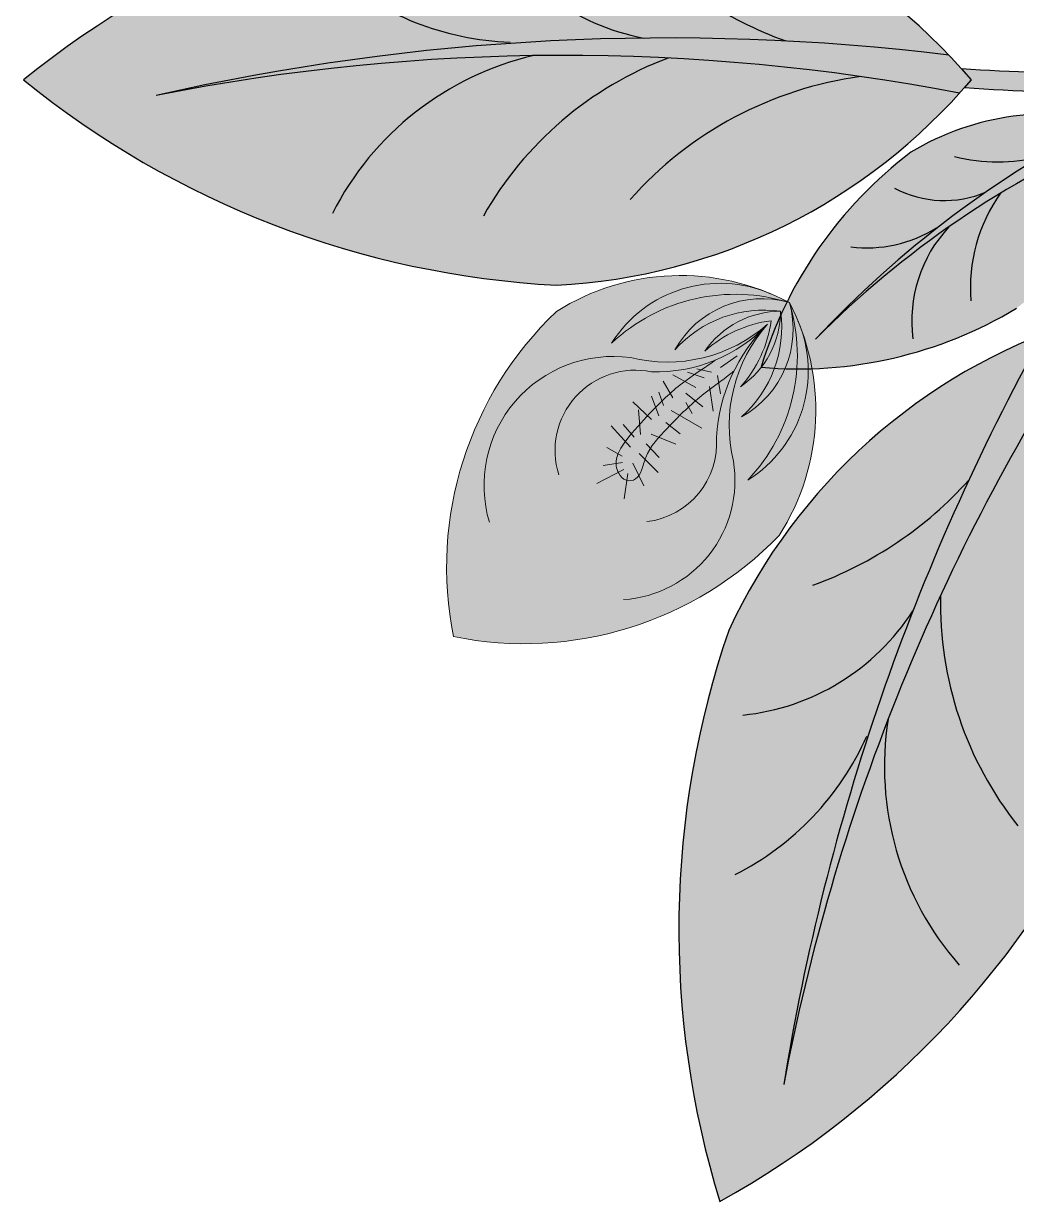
# Model space of a CAD drawing. Header units: inches. Extents: x 9636 to 21597, y -10243 to 557.
# Drawn here: x 14837.97 to 14846.55, y -8240.71 to -8230.54 of the extents above; entities that cross this region are included whole.
import ezdxf

# ---------------------------------------------------------------- set-up
doc = ezdxf.new("R2010")
doc.units = ezdxf.units.IN
doc.header["$MEASUREMENT"] = 0
doc.layers.add('MESA', color=7, linetype='Continuous')

# ---------------------------------------------------------------- blocks, each defined once
blk = doc.blocks.new('FF')
at = {"layer": 'MESA', "ltscale": 0.8}
h = blk.add_hatch(color=85, dxfattribs=at)
h.dxf.hatch_style = 1
h.set_gradient(color1=(103, 159, 96), color2=(179, 207, 175), one_color=1, tint=0.75, name='INVCURVED')
h.paths.add_polyline_path([(14842.57356826457, -8232.796905505396, 0.1995123331975758), (14846.05397574113, -8231.138456232165, 0.0967495278531692), (14839.11672909325, -8231.159191964336, -0.08665420676483183), (14845.96176239089, -8230.81066961043, 0.1924888780828612), (14842.57356826459, -8229.252043776036, 0.1586077411667837), (14837.97293368371, -8231.024474640715, 0.1586077411660197)])
h = blk.add_hatch(color=85, dxfattribs=at)
h.dxf.hatch_style = 1
h.set_gradient(color1=(103, 159, 96), color2=(52, 80, 48), one_color=1, tint=0.25)
h.paths.add_polyline_path([(14839.11672909327, -8231.15919196433, -0.09674952785286056), (14846.05397574113, -8231.138456232167, 0.007527451123012324), (14846.1533838284, -8231.024474640717, 0.01429188129494994), (14845.96176239089, -8230.81066961043, 0.08665420676455064)])
h = blk.add_hatch(color=35, dxfattribs=at)
h.dxf.hatch_style = 1
h.set_gradient(color1=(179, 116, 77), color2=(114, 74, 49), one_color=1, tint=0.3199999928474426, name='CURVED')
h.paths.add_polyline_path([(14847.38806726647, -8230.945827612695), (14847.42884527393, -8231.11026271801, 0.03310768506175343), (14848.75150275399, -8230.954896437332, 0.8090823413515376), (14848.6974508326, -8230.791144190694, -0.032777259300629)])
h.paths.add_polyline_path([(14846.09725299115, -8231.089684011631, 0.03310768506174779), (14847.42884527393, -8231.11026271801), (14847.38806726647, -8230.945827612695, -0.03277725930060161), (14846.06969828788, -8230.928064714139), (14846.15338382839, -8231.024474640719)])
h = blk.add_hatch(color=85, dxfattribs=at)
h.dxf.hatch_style = 1
h.set_gradient(color1=(103, 159, 96), color2=(179, 207, 175), one_color=1, tint=0.75, name='INVCURVED')
h.paths.add_polyline_path([(14846.54526555943, -8232.996814359441, 0.1995123331975758), (14847.44165794031, -8231.471735409594, 0.0967495278531692), (14844.81042694784, -8233.26309837492, -0.08665420676483183), (14847.32234146762, -8231.370864143595, 0.1924888780828612), (14845.63392450442, -8231.649558330533, 0.1586077411667837), (14844.34108320013, -8233.505953824453, 0.1586077411660197)])
h = blk.add_hatch(color=85, dxfattribs=at)
h.dxf.hatch_style = 1
h.set_gradient(color1=(103, 159, 96), color2=(52, 80, 48), one_color=1, tint=0.25)
h.paths.add_polyline_path([(14844.81042694785, -8233.263098374913, -0.09674952785286056), (14847.44165794031, -8231.471735409594, 0.007527451123012324), (14847.45013557453, -8231.402859082098, 0.01429188129494994), (14847.32234146762, -8231.370864143595, 0.08665420676455064)])
h = blk.add_hatch(color=7, dxfattribs=at)
h.dxf.hatch_style = 1
h.set_gradient(color1=(237, 238, 238), one_color=1, tint=1)
h.paths.add_polyline_path([(14841.6839410941, -8235.830779522023, 0.2569091805170801), (14844.49568675359, -8234.9584132408, 0.2403030205165218), (14844.6753959484, -8233.145976074085, -0.3583807301859824), (14844.2265345833, -8234.479860035603, 0.2702333190890776), (14844.58496170862, -8232.947375191043, -0.3489770048102109), (14844.17028445695, -8233.933827042812, 0.2509502793129825), (14844.50951263111, -8233.022366108098, -0.2453890551403372), (14844.16209724565, -8233.675069269746, 0.1532458537889449), (14844.42664990775, -8233.10472565227, 0.1518402250092038), (14843.859005222, -8233.361954742208, 0.00137366511991412), (14843.85470551135, -8233.365799512367, -0.245389055139057), (14844.50951263115, -8233.022366108138, 0.2509502793127925), (14843.59600240546, -8233.356036390313, -0.3489770048638718), (14844.58496170861, -8232.947375190923, 0.2702333191166405), (14843.05032215414, -8233.296461485792, -0.358380731124288), (14844.38691533695, -8232.855732975742, 0.240303021013481), (14842.57341719949, -8233.024399497823, 0.2569091805174252)])
edge = h.paths.add_edge_path(flags=16)
edge.add_arc((14845.45723054779, -8234.20365246748), 1.505930977375517, 134.7415371607164, 136.2408978464814, ccw=False)
edge.add_arc((14843.43567619907, -8232.216467338665), 1.329055040637622, -45.358240165664085, -43.659324827311025, ccw=False)
edge.add_arc((14845.45723054779, -8234.20365246749), 1.505930977375517, 136.2408978461262, 153.799970470204)
edge.add_spline(control_points=[(14844.10380522912, -8233.540519830527), (14844.09929875706, -8233.544148281604), (14844.05710207971, -8233.577872477916), (14844.01378440102, -8233.610164585216), (14843.97510096386, -8233.63885668967)], knot_values=[0.2471511740125481, 0.2471511740125481, 0.2471511740125481, 0.2471511740125481, 0.247785628570655, 0.2530743171580143, 0.2530743171580143, 0.2530743171580143, 0.2530743171580143], degree=3, periodic=0)
edge.add_spline(control_points=[(14843.97510096386, -8233.63885668967), (14843.94939061803, -8233.657926451366), (14843.92367774975, -8233.676933905916), (14843.89822307191, -8233.696172846558)], knot_values=[0.2436361292652643, 0.2436361292652643, 0.2436361292652643, 0.2436361292652643, 0.2471511740125481, 0.2471511740125481, 0.2471511740125481, 0.2471511740125481], degree=3, periodic=0)
edge.add_spline(control_points=[(14843.89822307191, -8233.696172846558), (14843.86912978055, -8233.718161893486), (14843.8268591116, -8233.750929796362), (14843.78615837044, -8233.785298972773), (14843.77328208955, -8233.796439861944)], knot_values=[0.2377304945037521, 0.2377304945037521, 0.2377304945037521, 0.2377304945037521, 0.2417479965750198, 0.2436361292652643, 0.2436361292652643, 0.2436361292652643, 0.2436361292652643], degree=3, periodic=0)
edge.add_spline(control_points=[(14843.77328208955, -8233.796439861944), (14843.75342228553, -8233.81362307482), (14843.73388706256, -8233.831169002568), (14843.71458824376, -8233.849036528058)], knot_values=[0.2348183224622999, 0.2348183224622999, 0.2348183224622999, 0.2348183224622999, 0.2377304945037521, 0.2377304945037521, 0.2377304945037521, 0.2377304945037521], degree=3, periodic=0)
edge.add_spline(control_points=[(14843.71458824376, -8233.849036528058), (14843.68882655044, -8233.872887610172), (14843.66348610961, -8233.897311752624), (14843.63835717905, -8233.92221115206)], knot_values=[0.2309309092598198, 0.2309309092598198, 0.2309309092598198, 0.2309309092598198, 0.2348183224622999, 0.2348183224622999, 0.2348183224622999, 0.2348183224622999], degree=3, periodic=0)
edge.add_spline(control_points=[(14843.63835717905, -8233.92221115206), (14843.60952686057, -8233.950778130431), (14843.58097495049, -8233.97997068379), (14843.55238470208, -8234.00964111229)], knot_values=[0.2264708961110354, 0.2264708961110354, 0.2264708961110354, 0.2264708961110354, 0.2309309092598199, 0.2309309092598199, 0.2309309092598199, 0.2309309092598199], degree=3, periodic=0)
edge.add_spline(control_points=[(14843.55238470208, -8234.00964111229), (14843.54563300973, -8234.016647893144), (14843.51392490453, -8234.049668677553), (14843.48207772628, -8234.083234000736), (14843.45837603769, -8234.110463252524)], knot_values=[0.2215260703448321, 0.2215260703448321, 0.2215260703448321, 0.2215260703448321, 0.222579318859487, 0.2264708961110354, 0.2264708961110354, 0.2264708961110354, 0.2264708961110354], degree=3, periodic=0)
edge.add_spline(control_points=[(14843.45837603769, -8234.110463252524), (14843.43183102043, -8234.140959010498), (14843.40699442944, -8234.172474963387), (14843.38590064421, -8234.20567989816)], knot_values=[0.2171676473178, 0.2171676473178, 0.2171676473178, 0.2171676473178, 0.2215260703448321, 0.2215260703448321, 0.2215260703448321, 0.2215260703448321], degree=3, periodic=0)
edge.add_spline(control_points=[(14843.38590064421, -8234.20567989816), (14843.36993344433, -8234.230814781467), (14843.35316033476, -8234.262489186727), (14843.34084436673, -8234.296015740147), (14843.33876854038, -8234.301960447545)], knot_values=[0.2131642620453263, 0.2131642620453263, 0.2131642620453263, 0.2131642620453263, 0.2164634238997696, 0.2171676473178, 0.2171676473178, 0.2171676473178, 0.2171676473178], degree=3, periodic=0)
edge.add_spline(control_points=[(14843.33876854038, -8234.301960447545), (14843.32817358035, -8234.332302068968), (14843.3158333671, -8234.379616926079), (14843.29467631334, -8234.426656868247), (14843.28548035983, -8234.440368888905)], knot_values=[0.2077773224475375, 0.2077773224475375, 0.2077773224475375, 0.2077773224475375, 0.2113716592103856, 0.2131642620453263, 0.2131642620453263, 0.2131642620453263, 0.2131642620453263], degree=3, periodic=0)
edge.add_spline(control_points=[(14843.28548035983, -8234.440368888905), (14843.27753204975, -8234.452220557348), (14843.25080576938, -8234.481303042681), (14843.20553751011, -8234.489400723407), (14843.18082303722, -8234.483062110166)], knot_values=[0.203445163018474, 0.203445163018474, 0.203445163018474, 0.203445163018474, 0.2049945578871382, 0.2077773224475375, 0.2077773224475375, 0.2077773224475375, 0.2077773224475375], degree=3, periodic=0)
edge.add_spline(control_points=[(14843.18082303722, -8234.483062110166), (14843.17932305173, -8234.482677403279), (14843.14907503425, -8234.473969041064), (14843.12461320305, -8234.44494708536), (14843.10873509003, -8234.4153587534), (14843.10742772707, -8234.412800709546)], knot_values=[0.1996944706411438, 0.1996944706411438, 0.1996944706411438, 0.1996944706411438, 0.1998633638435843, 0.2031371852270858, 0.203445163018474, 0.203445163018474, 0.203445163018474, 0.203445163018474], degree=3, periodic=0)
edge.add_spline(control_points=[(14843.10742772707, -8234.412800709546), (14843.09831430294, -8234.394968983077), (14843.0896928544, -8234.36964022176), (14843.08798053851, -8234.343001479023), (14843.08796521394, -8234.335791095866)], knot_values=[0.1967564236367511, 0.1967564236367511, 0.1967564236367511, 0.1967564236367511, 0.1989032889930779, 0.1996944706411438, 0.1996944706411438, 0.1996944706411438, 0.1996944706411438], degree=3, periodic=0)
edge.add_spline(control_points=[(14843.08796521394, -8234.335791095866), (14843.08792210288, -8234.315506848312), (14843.09279679042, -8234.286724478881), (14843.10216810479, -8234.25990261256), (14843.10515553017, -8234.252397049391)], knot_values=[0.1936429904609736, 0.1936429904609736, 0.1936429904609736, 0.1936429904609736, 0.1958687424163022, 0.1967564236367511, 0.1967564236367511, 0.1967564236367511, 0.1967564236367511], degree=3, periodic=0)
edge.add_spline(control_points=[(14843.10515553017, -8234.252397049391), (14843.12032535403, -8234.214284609225), (14843.14363134679, -8234.17982610216), (14843.16852814791, -8234.146709147546)], knot_values=[0.1891354409754396, 0.1891354409754396, 0.1891354409754396, 0.1891354409754396, 0.1936429904609736, 0.1936429904609736, 0.1936429904609736, 0.1936429904609736], degree=3, periodic=0)
edge.add_spline(control_points=[(14843.16852814791, -8234.146709147546), (14843.17079201061, -8234.14369782742), (14843.18769749306, -8234.12142292825), (14843.2050567481, -8234.099663624755), (14843.22035765294, -8234.08114838651)], knot_values=[0.1860923947748148, 0.1860923947748148, 0.1860923947748148, 0.1860923947748148, 0.186502265629451, 0.1891354409754396, 0.1891354409754396, 0.1891354409754396, 0.1891354409754396], degree=3, periodic=0)
edge.add_spline(control_points=[(14843.22035765294, -8234.08114838651), (14843.24365737334, -8234.052953983708), (14843.26760586446, -8234.02548602917), (14843.29199132883, -8233.998487556855)], knot_values=[0.1820826809719926, 0.1820826809719926, 0.1820826809719926, 0.1820826809719926, 0.1860923947748149, 0.1860923947748149, 0.1860923947748149, 0.1860923947748149], degree=3, periodic=0)
edge.add_spline(control_points=[(14843.29199132883, -8233.998487556855), (14843.31444235504, -8233.97363080612), (14843.33726377629, -8233.949172006278), (14843.36029030651, -8233.924910621845)], knot_values=[0.1783910477803653, 0.1783910477803653, 0.1783910477803653, 0.1783910477803653, 0.1820826809719925, 0.1820826809719925, 0.1820826809719925, 0.1820826809719925], degree=3, periodic=0)
edge.add_spline(control_points=[(14843.36029030651, -8233.924910621845), (14843.36725782405, -8233.917569454074), (14843.39046917008, -8233.89323913462), (14843.41383726528, -8233.869047009044), (14843.43031161836, -8233.852263180077)], knot_values=[0.1746797876871894, 0.1746797876871894, 0.1746797876871894, 0.1746797876871894, 0.175796826109966, 0.1783910477803653, 0.1783910477803653, 0.1783910477803653, 0.1783910477803653], degree=3, periodic=0)
edge.add_spline(control_points=[(14843.43031161836, -8233.852263180077), (14843.44819075854, -8233.834048174649), (14843.46623447962, -8233.81598251406), (14843.48452349454, -8233.798141965202)], knot_values=[0.171864353741853, 0.171864353741853, 0.171864353741853, 0.171864353741853, 0.1746797876871893, 0.1746797876871893, 0.1746797876871893, 0.1746797876871893], degree=3, periodic=0)
edge.add_spline(control_points=[(14843.48452349454, -8233.798141965202), (14843.50793857635, -8233.775301046051), (14843.53175572417, -8233.752829112025), (14843.5561443169, -8233.730885162557)], knot_values=[0.1682598066156458, 0.1682598066156458, 0.1682598066156458, 0.1682598066156458, 0.171864353741853, 0.171864353741853, 0.171864353741853, 0.171864353741853], degree=3, periodic=0)
edge.add_spline(control_points=[(14843.5561443169, -8233.730885162557), (14843.59028478416, -8233.700166838758), (14843.6316395924, -8233.66535248641), (14843.67517388371, -8233.632561302455), (14843.68162835694, -8233.627768678256)], knot_values=[0.1623418216133556, 0.1623418216133556, 0.1623418216133556, 0.1623418216133556, 0.1673876610569998, 0.1682598066156458, 0.1682598066156458, 0.1682598066156458, 0.1682598066156458], degree=3, periodic=0)
edge.add_spline(control_points=[(14843.68162835694, -8233.627768678256), (14843.70892380078, -8233.60750105919), (14843.73691198335, -8233.587946638467), (14843.76494253318, -8233.568798321121)], knot_values=[0.1586535887747186, 0.1586535887747186, 0.1586535887747186, 0.1586535887747186, 0.1623418216133555, 0.1623418216133555, 0.1623418216133555, 0.1623418216133555], degree=3, periodic=0)
edge.add_spline(control_points=[(14843.76494253318, -8233.568798321121), (14843.78485818607, -8233.555193477692), (14843.80479522628, -8233.541793638326), (14843.82452038841, -8233.528488658856)], knot_values=[0.1560331062850654, 0.1560331062850654, 0.1560331062850654, 0.1560331062850654, 0.1586535887747186, 0.1586535887747186, 0.1586535887747186, 0.1586535887747186], degree=3, periodic=0)
edge.add_spline(control_points=[(14843.82452038841, -8233.528488658856), (14843.85514647578, -8233.507830807685), (14843.89624798881, -8233.479948982775), (14843.93477177754, -8233.451725195973), (14843.9449452785, -8233.444079780034)], knot_values=[0.1504801710943955, 0.1504801710943955, 0.1504801710943955, 0.1504801710943955, 0.1545488385723417, 0.1560331062850654, 0.1560331062850654, 0.1560331062850654, 0.1560331062850654], degree=3, periodic=0)
edge.add_arc((14843.43567619907, -8232.21646733866), 1.329055040637622, -67.46911859249013, -45.35824016606505)
at = {"layer": 'MESA', "lineweight": 5, "ltscale": 0.8}
h = blk.add_hatch(color=83, dxfattribs=at)
h.dxf.hatch_style = 1
h.set_gradient(color1=(117, 211, 105), one_color=1, tint=1)
h.paths.add_polyline_path([(14844.2265345833, -8234.479860035603, 0.3583807301414101), (14844.67539594846, -8233.14597607425, 0.02724021252780064), (14844.58496170856, -8232.947375190864, -0.27023331912118)])
h.paths.add_polyline_path([(14844.50951263111, -8233.022366108135, -0.2509502793036039), (14844.17028445695, -8233.933827042812, 0.3489770048638718), (14844.58496170857, -8232.947375190884, 0.3489770048564635), (14843.59600240545, -8233.356036390316, -0.2509502793046178)])
h.paths.add_polyline_path([(14844.16209724565, -8233.675069269746, 0.2453890551401661), (14844.50951263111, -8233.0223661081, 0.2453890551330679), (14843.85470551135, -8233.365799512367, -0.1532458537798691), (14844.42664990775, -8233.104725652305, -0.1532458537804744)], flags=17)
h.paths.add_polyline_path([(14844.58496170861, -8232.947375190926, 0.02724021243329556), (14844.38691533402, -8232.855732974607, 0.3583807303279284), (14843.05032215414, -8233.296461485794, -0.2702333191168038)])
at = {"layer": 'MESA', "ltscale": 0.8}
h = blk.add_hatch(color=85, dxfattribs=at)
h.dxf.hatch_style = 1
h.set_gradient(color1=(103, 159, 96), color2=(52, 80, 48), one_color=1, tint=0.25)
h.paths.add_polyline_path([(14844.53647140603, -8239.698492498635, -0.09674952785286056), (14847.11205120863, -8233.25704780787, 0.007527451123012324), (14847.04352590409, -8233.122221795387, 0.01429188129494994), (14846.77356630846, -8233.219962181183, 0.08665420676455064)])
at = {"layer": 'MESA', "lineweight": 5, "ltscale": 0.8}
h = blk.add_hatch(color=95, dxfattribs=at)
h.dxf.hatch_style = 1
h.set_gradient(color1=(68, 182, 53), color2=(121, 213, 109), one_color=1, tint=0.6299999952316284, name='CYLINDER')
edge = h.paths.add_edge_path()
edge.add_spline(control_points=[(14843.10515553017, -8234.252397049391), (14843.10216810479, -8234.25990261256), (14843.09279679042, -8234.286724478881), (14843.08792210288, -8234.315506848312), (14843.08796521394, -8234.335791095866)], knot_values=[0.1936429904609736, 0.1936429904609736, 0.1936429904609736, 0.1936429904609736, 0.1945306716814224, 0.1967564236367511, 0.1967564236367511, 0.1967564236367511, 0.1967564236367511], degree=3, periodic=0)
edge.add_spline(control_points=[(14843.08796521394, -8234.335791095866), (14843.08798053851, -8234.343001479023), (14843.0896928544, -8234.36964022176), (14843.09831430294, -8234.394968983077), (14843.10742772707, -8234.412800709546)], knot_values=[0.1967564236367511, 0.1967564236367511, 0.1967564236367511, 0.1967564236367511, 0.197547605284817, 0.1996944706411439, 0.1996944706411439, 0.1996944706411439, 0.1996944706411439], degree=3, periodic=0)
edge.add_spline(control_points=[(14843.10742772707, -8234.412800709546), (14843.10873509003, -8234.4153587534), (14843.12461320305, -8234.44494708536), (14843.14907503425, -8234.473969041064), (14843.17932305173, -8234.482677403279), (14843.18082303722, -8234.483062110166)], knot_values=[0.1996944706411439, 0.1996944706411439, 0.1996944706411439, 0.1996944706411439, 0.2000024484325321, 0.2032762698160336, 0.2034451630184741, 0.2034451630184741, 0.2034451630184741, 0.2034451630184741], degree=3, periodic=0)
edge.add_spline(control_points=[(14843.18082303722, -8234.483062110166), (14843.20553751011, -8234.489400723407), (14843.25080576938, -8234.481303042681), (14843.27753204975, -8234.452220557348), (14843.28548035983, -8234.440368888905)], knot_values=[0.2034451630184741, 0.2034451630184741, 0.2034451630184741, 0.2034451630184741, 0.2062279275788734, 0.2077773224475375, 0.2077773224475375, 0.2077773224475375, 0.2077773224475375], degree=3, periodic=0)
edge.add_spline(control_points=[(14843.28548035983, -8234.440368888905), (14843.29467631334, -8234.426656868247), (14843.3158333671, -8234.379616926079), (14843.32817358035, -8234.332302068968), (14843.33876854038, -8234.301960447545)], knot_values=[0.2077773224475375, 0.2077773224475375, 0.2077773224475375, 0.2077773224475375, 0.2095699252824783, 0.2131642620453263, 0.2131642620453263, 0.2131642620453263, 0.2131642620453263], degree=3, periodic=0)
edge.add_spline(control_points=[(14843.33876854038, -8234.301960447545), (14843.34084436673, -8234.296015740147), (14843.35316033476, -8234.262489186727), (14843.36993344433, -8234.230814781467), (14843.38590064421, -8234.20567989816)], knot_values=[0.2131642620453263, 0.2131642620453263, 0.2131642620453263, 0.2131642620453263, 0.2138684854633567, 0.2171676473178, 0.2171676473178, 0.2171676473178, 0.2171676473178], degree=3, periodic=0)
edge.add_spline(control_points=[(14843.38590064421, -8234.20567989816), (14843.40699442944, -8234.172474963387), (14843.43183102043, -8234.140959010498), (14843.45837603769, -8234.110463252524)], knot_values=[0.2171676473178, 0.2171676473178, 0.2171676473178, 0.2171676473178, 0.2215260703448321, 0.2215260703448321, 0.2215260703448321, 0.2215260703448321], degree=3, periodic=0)
edge.add_spline(control_points=[(14843.45837603769, -8234.110463252524), (14843.48207772628, -8234.083234000736), (14843.51392490453, -8234.049668677553), (14843.54563300973, -8234.016647893144), (14843.55238470208, -8234.00964111229)], knot_values=[0.2215260703448321, 0.2215260703448321, 0.2215260703448321, 0.2215260703448321, 0.2254176475963806, 0.2264708961110354, 0.2264708961110354, 0.2264708961110354, 0.2264708961110354], degree=3, periodic=0)
edge.add_spline(control_points=[(14843.55238470208, -8234.00964111229), (14843.58097495049, -8233.97997068379), (14843.60952686057, -8233.950778130431), (14843.63835717905, -8233.92221115206)], knot_values=[0.2264708961110354, 0.2264708961110354, 0.2264708961110354, 0.2264708961110354, 0.2309309092598199, 0.2309309092598199, 0.2309309092598199, 0.2309309092598199], degree=3, periodic=0)
edge.add_spline(control_points=[(14843.63835717905, -8233.92221115206), (14843.66348610961, -8233.897311752624), (14843.68882655044, -8233.872887610172), (14843.71458824376, -8233.849036528058)], knot_values=[0.2309309092598199, 0.2309309092598199, 0.2309309092598199, 0.2309309092598199, 0.2348183224622999, 0.2348183224622999, 0.2348183224622999, 0.2348183224622999], degree=3, periodic=0)
edge.add_spline(control_points=[(14843.71458824376, -8233.849036528058), (14843.73388706256, -8233.831169002568), (14843.75342228553, -8233.81362307482), (14843.77328208955, -8233.796439861944)], knot_values=[0.2348183224622999, 0.2348183224622999, 0.2348183224622999, 0.2348183224622999, 0.2377304945037521, 0.2377304945037521, 0.2377304945037521, 0.2377304945037521], degree=3, periodic=0)
edge.add_spline(control_points=[(14843.77328208955, -8233.796439861944), (14843.78615837044, -8233.785298972773), (14843.8268591116, -8233.750929796362), (14843.86912978055, -8233.718161893486), (14843.89822307191, -8233.696172846558)], knot_values=[0.2377304945037521, 0.2377304945037521, 0.2377304945037521, 0.2377304945037521, 0.2396186271939966, 0.2436361292652643, 0.2436361292652643, 0.2436361292652643, 0.2436361292652643], degree=3, periodic=0)
edge.add_spline(control_points=[(14843.89822307191, -8233.696172846558), (14843.92367774975, -8233.676933905916), (14843.94939061803, -8233.657926451366), (14843.97510096386, -8233.63885668967)], knot_values=[0.2436361292652643, 0.2436361292652643, 0.2436361292652643, 0.2436361292652643, 0.2471511740125481, 0.2471511740125481, 0.2471511740125481, 0.2471511740125481], degree=3, periodic=0)
edge.add_spline(control_points=[(14843.97510096386, -8233.63885668967), (14844.01378440102, -8233.610164585216), (14844.05710207971, -8233.577872477916), (14844.09929875706, -8233.544148281604), (14844.10380522912, -8233.540519830527)], knot_values=[0.2471511740125481, 0.2471511740125481, 0.2471511740125481, 0.2471511740125481, 0.2524398625999075, 0.2530743171580144, 0.2530743171580144, 0.2530743171580144, 0.2530743171580144], degree=3, periodic=0)
edge.add_arc((14845.30885584233, -8234.101091253855), 1.329055040637622, 136.3406751658704, 155.0528595039312, ccw=False)
edge.add_arc((14843.43567619907, -8232.21646733866), 1.329055040637622, -67.46911859278822, -46.68965905738122, ccw=False)
edge.add_spline(control_points=[(14843.9449452785, -8233.444079780034), (14843.93477177754, -8233.451725195973), (14843.89624798881, -8233.479948982775), (14843.85514647578, -8233.507830807685), (14843.82452038841, -8233.528488658856)], knot_values=[0.1504801710943955, 0.1504801710943955, 0.1504801710943955, 0.1504801710943955, 0.1519644388071193, 0.1560331062850654, 0.1560331062850654, 0.1560331062850654, 0.1560331062850654], degree=3, periodic=0)
edge.add_spline(control_points=[(14843.82452038841, -8233.528488658856), (14843.80479522628, -8233.541793638326), (14843.78485818607, -8233.555193477692), (14843.76494253318, -8233.568798321121)], knot_values=[0.1560331062850654, 0.1560331062850654, 0.1560331062850654, 0.1560331062850654, 0.1586535887747186, 0.1586535887747186, 0.1586535887747186, 0.1586535887747186], degree=3, periodic=0)
edge.add_spline(control_points=[(14843.76494253318, -8233.568798321121), (14843.73691198335, -8233.587946638467), (14843.70892380078, -8233.60750105919), (14843.68162835694, -8233.627768678256)], knot_values=[0.1586535887747186, 0.1586535887747186, 0.1586535887747186, 0.1586535887747186, 0.1623418216133556, 0.1623418216133556, 0.1623418216133556, 0.1623418216133556], degree=3, periodic=0)
edge.add_spline(control_points=[(14843.68162835694, -8233.627768678256), (14843.67517388371, -8233.632561302455), (14843.6316395924, -8233.66535248641), (14843.59028478416, -8233.700166838758), (14843.5561443169, -8233.730885162557)], knot_values=[0.1623418216133556, 0.1623418216133556, 0.1623418216133556, 0.1623418216133556, 0.1632139671720015, 0.1682598066156458, 0.1682598066156458, 0.1682598066156458, 0.1682598066156458], degree=3, periodic=0)
edge.add_spline(control_points=[(14843.5561443169, -8233.730885162557), (14843.53175572417, -8233.752829112025), (14843.50793857635, -8233.775301046051), (14843.48452349454, -8233.798141965202)], knot_values=[0.1682598066156458, 0.1682598066156458, 0.1682598066156458, 0.1682598066156458, 0.171864353741853, 0.171864353741853, 0.171864353741853, 0.171864353741853], degree=3, periodic=0)
edge.add_spline(control_points=[(14843.48452349454, -8233.798141965202), (14843.46623447962, -8233.81598251406), (14843.44819075854, -8233.834048174649), (14843.43031161836, -8233.852263180077)], knot_values=[0.171864353741853, 0.171864353741853, 0.171864353741853, 0.171864353741853, 0.1746797876871894, 0.1746797876871894, 0.1746797876871894, 0.1746797876871894], degree=3, periodic=0)
edge.add_spline(control_points=[(14843.43031161836, -8233.852263180077), (14843.41383726528, -8233.869047009044), (14843.39046917008, -8233.89323913462), (14843.36725782405, -8233.917569454074), (14843.36029030651, -8233.924910621845)], knot_values=[0.1746797876871894, 0.1746797876871894, 0.1746797876871894, 0.1746797876871894, 0.1772740093575887, 0.1783910477803653, 0.1783910477803653, 0.1783910477803653, 0.1783910477803653], degree=3, periodic=0)
edge.add_spline(control_points=[(14843.36029030651, -8233.924910621845), (14843.33726377629, -8233.949172006278), (14843.31444235504, -8233.97363080612), (14843.29199132883, -8233.998487556855)], knot_values=[0.1783910477803653, 0.1783910477803653, 0.1783910477803653, 0.1783910477803653, 0.1820826809719925, 0.1820826809719925, 0.1820826809719925, 0.1820826809719925], degree=3, periodic=0)
edge.add_spline(control_points=[(14843.29199132883, -8233.998487556855), (14843.26760586446, -8234.02548602917), (14843.24365737334, -8234.052953983708), (14843.22035765294, -8234.08114838651)], knot_values=[0.1820826809719925, 0.1820826809719925, 0.1820826809719925, 0.1820826809719925, 0.1860923947748148, 0.1860923947748148, 0.1860923947748148, 0.1860923947748148], degree=3, periodic=0)
edge.add_spline(control_points=[(14843.22035765294, -8234.08114838651), (14843.2050567481, -8234.099663624755), (14843.18769749306, -8234.12142292825), (14843.17079201061, -8234.14369782742), (14843.16852814791, -8234.146709147546)], knot_values=[0.1860923947748148, 0.1860923947748148, 0.1860923947748148, 0.1860923947748148, 0.1887255701208035, 0.1891354409754396, 0.1891354409754396, 0.1891354409754396, 0.1891354409754396], degree=3, periodic=0)
edge.add_spline(control_points=[(14843.16852814791, -8234.146709147546), (14843.14363134679, -8234.17982610216), (14843.12032535403, -8234.214284609225), (14843.10515553017, -8234.252397049391)], knot_values=[0.1891354409754396, 0.1891354409754396, 0.1891354409754396, 0.1891354409754396, 0.1936429904609736, 0.1936429904609736, 0.1936429904609736, 0.1936429904609736], degree=3, periodic=0)
at = {"layer": 'MESA', "ltscale": 0.8}
h = blk.add_hatch(color=85, dxfattribs=at)
h.dxf.hatch_style = 1
h.set_gradient(color1=(103, 159, 96), color2=(179, 207, 175), one_color=1, tint=0.75, name='INVCURVED')
h.paths.add_polyline_path([(14847.34830472165, -8237.10514791992, 0.1995123331975758), (14847.11205120863, -8233.25704780787, 0.0967495278531692), (14844.53647140603, -8239.698492498657, -0.08665420676483183), (14846.77356630846, -8233.219962181183, 0.1924888780828612), (14844.06075593291, -8235.779226488638, 0.1586077411667837), (14843.98370721656, -8240.708872846359, 0.1586077411660197)])
at = {"layer": 'MESA', "lineweight": 9, "ltscale": 0.8}
for p, q in [((14843.99132639384, -8233.507081175143), (14844.13368104482, -8233.406024474752)), ((14843.91187578798, -8233.549291585297), (14843.78657232392, -8233.5194516583)), ((14843.57799038823, -8233.768790823377), (14843.49523684839, -8233.625203101556)), ((14843.77716064334, -8233.681444244916), (14843.57867711824, -8233.56992471416)), ((14843.84900885405, -8233.597073668778), (14843.70532391962, -8233.54874585531)), ((14843.965264034, -8233.577094556465), (14843.99053522605, -8233.735762225273)), ((14843.49777772937, -8233.835898753156), (14843.45760186502, -8233.721451437985)), ((14843.69143554429, -8233.729779560314), (14843.83670791169, -8233.848097319453)), ((14843.89485130392, -8233.672810124704), (14843.92547131488, -8233.88497383325)), ((14843.39408179972, -8233.957343863349), (14843.23416354901, -8233.803853539157)), ((14843.45720044062, -8233.925719782725), (14843.39534806885, -8233.756747521636)), ((14843.69151803435, -8233.808744738995), (14843.7465109972, -8233.904789158029)), ((14843.29939551471, -8234.087176739533), (14843.28163064412, -8233.87438469611)), ((14843.5637319259, -8233.8797526095), (14843.82914183729, -8234.030759373849)), ((14843.2134602419, -8234.195635079051), (14843.04528361552, -8234.012509892282)), ((14843.24588340661, -8234.109947773246), (14843.14940002783, -8234.001090570671)), ((14843.51939861521, -8233.983494746355), (14843.64078577268, -8234.079712071267)), ((14843.39190811939, -8234.082795235174), (14843.6043480943, -8234.171225760145)), ((14843.14118478109, -8234.272547563432), (14843.00997651587, -8234.199165133225)), ((14843.28733126201, -8234.25020891131), (14843.45068374395, -8234.414559402294)), ((14843.34842263563, -8234.165987824996), (14843.45955429303, -8234.283684736982)), ((14843.14533725938, -8234.3268883827), (14842.97794095562, -8234.352864121689)), ((14843.23348615615, -8234.33283812376), (14843.328562902, -8234.52946917958)), ((14843.15539272797, -8234.387815748845), (14842.92288759077, -8234.508927634728)), ((14843.18902956782, -8234.423865453527), (14843.15892948611, -8234.640988167805))]:
    blk.add_line(p, q, dxfattribs=at)
at = {"layer": 'MESA', "ltscale": 0.8}
blk.add_lwpolyline([(14846.06969828788, -8230.928064714139), (14846.1533838284, -8231.024474640717), (14846.09725299115, -8231.089684011631, 0.06628802967972178), (14848.75150275399, -8230.954896437332, 0.8090823413515378), (14848.6974508326, -8230.791144190694, -0.06562502276091056)], format="xyb", close=True, dxfattribs=at)
for centre, radius, start, end in [((14842.99670388475, -8237.20742725866), 7.966628528345956, 93.04461271867031, 129.094535393535), ((14842.31836351026, -8234.268815628284), 5.023258831092003, 40.23047042023494, 87.08785603639299), ((14843.69797389279, -8228.715539794488), 1.983045070959875, 207.7375579285788, 259.2347460566011), ((14845.67957972197, -8227.575063227734), 3.311015811055871, 221.7527946823714, 250.1060592868024), ((14842.25920331161, -8228.24077793074), 2.459458694825075, 228.8026810867408, 268.0110304103515), ((14843.53719301246, -8250.584770564008), 19.92218876512046, 83.00966240570071, 102.8198580038242), ((14842.63843183887, -8248.906819675422), 18.09366407336492, 79.11897902740101, 101.2235391101331), ((14842.96380718202, -8233.352743836062), 2.6044776383719, 103.0012749323544, 153.1910720874918), ((14844.62102064703, -8233.71801795877), 3.078555152519601, 110.5634166545459, 150.4539067144613), ((14845.63333447589, -8234.204277584842), 3.237212272972877, 97.6411412097899, 138.482008794346), ((14842.99670388475, -8224.841522022773), 7.966628528345956, 230.905464606465, 266.9553872813296), ((14842.31836351026, -8227.780133653148), 5.023258831092003, 272.912143963607, 319.769529579765), ((14851.48454452065, -8239.509513417892), 9.141200482685061, 117.0857482899126, 136.8959438880365), ((14846.82668301845, -8233.6218368642), 2.304898151142107, 74.30655630444721, 121.1639419206019), ((14850.71158152465, -8239.102853975362), 8.302190723669948, 113.1950649116107, 135.2996249943445), ((14847.83997376346, -8234.564289083255), 3.655449178164048, 127.1206986028794, 163.1706212777432), ((14846.38326020281, -8230.213689091868), 1.519243677842884, 255.8288805665853, 284.1821451710154), ((14845.92333611911, -8231.156584170029), 0.9099106917198729, 241.8136438127922, 293.3108319408104), ((14847.56022479787, -8232.82051605617), 1.412580222884691, 144.6395025387597, 184.5299925986724), ((14845.25446311404, -8231.346037234047), 1.128510791326347, 262.8787669709479, 302.0871162945623), ((14846.83647861758, -8233.107739925901), 1.195052035984646, 137.077360816569, 187.2671579716962), ((14844.66084916444, -8229.864517511376), 3.655449178164048, 264.9815504906711, 301.0314731655349), ((14848.61791556466, -8237.892381801179), 5.023258831092003, 108.2654554901763, 155.1228411063309), ((14864.20542623866, -8242.864850182972), 19.92218876512046, 151.0446474756441, 170.854843073765), ((14862.31310077574, -8243.070751066998), 18.09366407336492, 147.1539640973444, 169.2585241800727), ((14843.66727705567, -8232.271414448931), 3.311015811055871, 289.7877797523147, 318.1410443567427), ((14848.96838571838, -8235.550848407524), 3.078555152519601, 178.5984017244853, 218.4888917844019), ((14843.98376858737, -8234.53576459233), 1.983045070959875, 275.7725429985188, 327.2697311265402), ((14851.59694717506, -8238.362439927434), 7.966628528345955, 161.0795977886121, 197.1295204634753), ((14848.00976120534, -8236.951141482677), 2.604477638371899, 171.0362600022935, 221.226057157431), ((14843.00531024311, -8235.692518187987), 2.459458694825075, 296.8376661566784, 336.0460154802897), ((14840.12865309653, -8233.737092023628), 7.966628528345955, 298.9404496764032, 334.9903723512689)]:
    blk.add_arc(centre, radius, start, end, dxfattribs=at)
at = {"layer": 'MESA', "lineweight": 9, "ltscale": 0.8}
for centre, radius, start, end in [((14843.64550624365, -8234.717797429623), 2.004238377545466, 62.04782525294263, 122.337872111779), ((14844.67933966307, -8235.236015867951), 3.053875634537507, 133.5976720232939, 191.2305285069779), ((14842.80885019964, -8233.876029799372), 2.004238377545466, 327.3131439965761, 27.60319085541187), ((14843.52869810852, -8232.145219479391), 1.316046371004645, 256.1145129740707, 311.294207327834), ((14843.43567619907, -8232.21646733866), 1.329055040637907, 268.1957778524962, 316.3406751586531), ((14845.45723054779, -8234.203652467491), 1.505930977377215, 134.7415371722764, 176.386834177982), ((14845.38066896527, -8234.008505032092), 1.316046371004417, 138.3568087805278, 193.5365031343411), ((14843.06282064837, -8234.526839071015), 1.114181686168288, 82.26030779798047, 196.5577159268929), ((14843.25552926011, -8234.224795040258), 0.693854791340392, 78.5025259463442, 197.6669714166289), ((14843.27492542515, -8234.162341501957), 0.6814780974751145, 276.7966910490866, 4.510493595615744), ((14843.08442364477, -8234.484118186527), 1.030473842222163, 273.7700998579974, 9.358853918228315), ((14842.29693832964, -8232.839059150658), 3.053875634537507, 258.4204876013756, 316.0533440850613)]:
    blk.add_arc(centre, radius, start, end, dxfattribs=at)
at = {"layer": 'MESA', "color": 62, "lineweight": 5, "ltscale": 0.8}
for centre, radius, start, end in [((14843.98657593458, -8233.888728462895), 1.107858887023892, 66.46050190016298, 147.6828678477085), ((14844.11700722044, -8234.437976346357), 1.56232941710781, 72.57100997089735, 133.0591470363208), ((14844.34758525487, -8233.773895026468), 0.8599317527218377, 73.97593716029775, 150.9271884438081), ((14844.36423062076, -8234.041940852729), 1.029873546775906, 81.89035923212857, 138.240264146141), ((14844.51092700778, -8233.821023356246), 0.7986585004968791, 90.10146746608655, 145.2507784592096), ((14843.71087881256, -8233.016087232012), 0.7986585004968791, 304.4002376491433, 359.5495486422702), ((14843.75701137306, -8233.17971300802), 0.8599317527218377, 298.7238276645494, 15.67507894806004), ((14843.48907190387, -8233.161435315855), 1.029873546775906, 311.4107519622171, 7.760656876224767), ((14843.0915379484, -8233.4062419255), 1.56232941710781, 316.5918690720333, 17.08000613745814), ((14844.55658247808, -8234.146400915899), 1.049747506606532, 97.11002308291246, 131.9602623924104), ((14843.38578537053, -8232.968450772838), 1.049747506606532, 317.6907537159443, 352.5409930254419), ((14843.6399812022, -8233.54001619502), 1.107858887023892, 301.9681482606475, 23.19051420819148)]:
    blk.add_arc(centre, radius, start, end, dxfattribs=at)
blk.add_open_spline([(14843.9449452785, -8233.444079780034), (14843.93477177754, -8233.451725195973), (14843.84643037735, -8233.516446993242), (14843.63202440346, -8233.64884769578), (14843.39575964, -8233.884248847822), (14843.20357870432, -8234.092802467014), (14843.09630977807, -8234.24729408324), (14843.08279240811, -8234.35334852725), (14843.11061145279, -8234.428335157481), (14843.16722408784, -8234.495501404072), (14843.26879447771, -8234.479424639569), (14843.31538139866, -8234.38708655722), (14843.35523464433, -8234.218410353478), (14843.55007223391, -8234.009316285747), (14843.79452217796, -8233.763036443306), (14844.00343995473, -8233.620760026197), (14844.09929875706, -8233.544148281604), (14844.10380522912, -8233.540519830527)], degree=3, knots=[0.1504801710943955, 0.1504801710943955, 0.1504801710943955, 0.1504801710943955, 0.1519644388071193, 0.1632139671720015, 0.1772740093575887, 0.1887255701208035, 0.1945306716814224, 0.197547605284817, 0.2000024484325321, 0.2032762698160336, 0.2062279275788734, 0.2095699252824783, 0.2138684854633567, 0.2254176475963806, 0.2396186271939966, 0.2524398625999075, 0.2530743171580144, 0.2530743171580144, 0.2530743171580144, 0.2530743171580144], dxfattribs=at)

msp = doc.modelspace()

# ---------------------------------------------------------------- block references
at = {"color": 18, "true_color": 0x000000}
msp.add_blockref('FF', (0, 0), dxfattribs=at)

doc.saveas('drawing.dxf')
